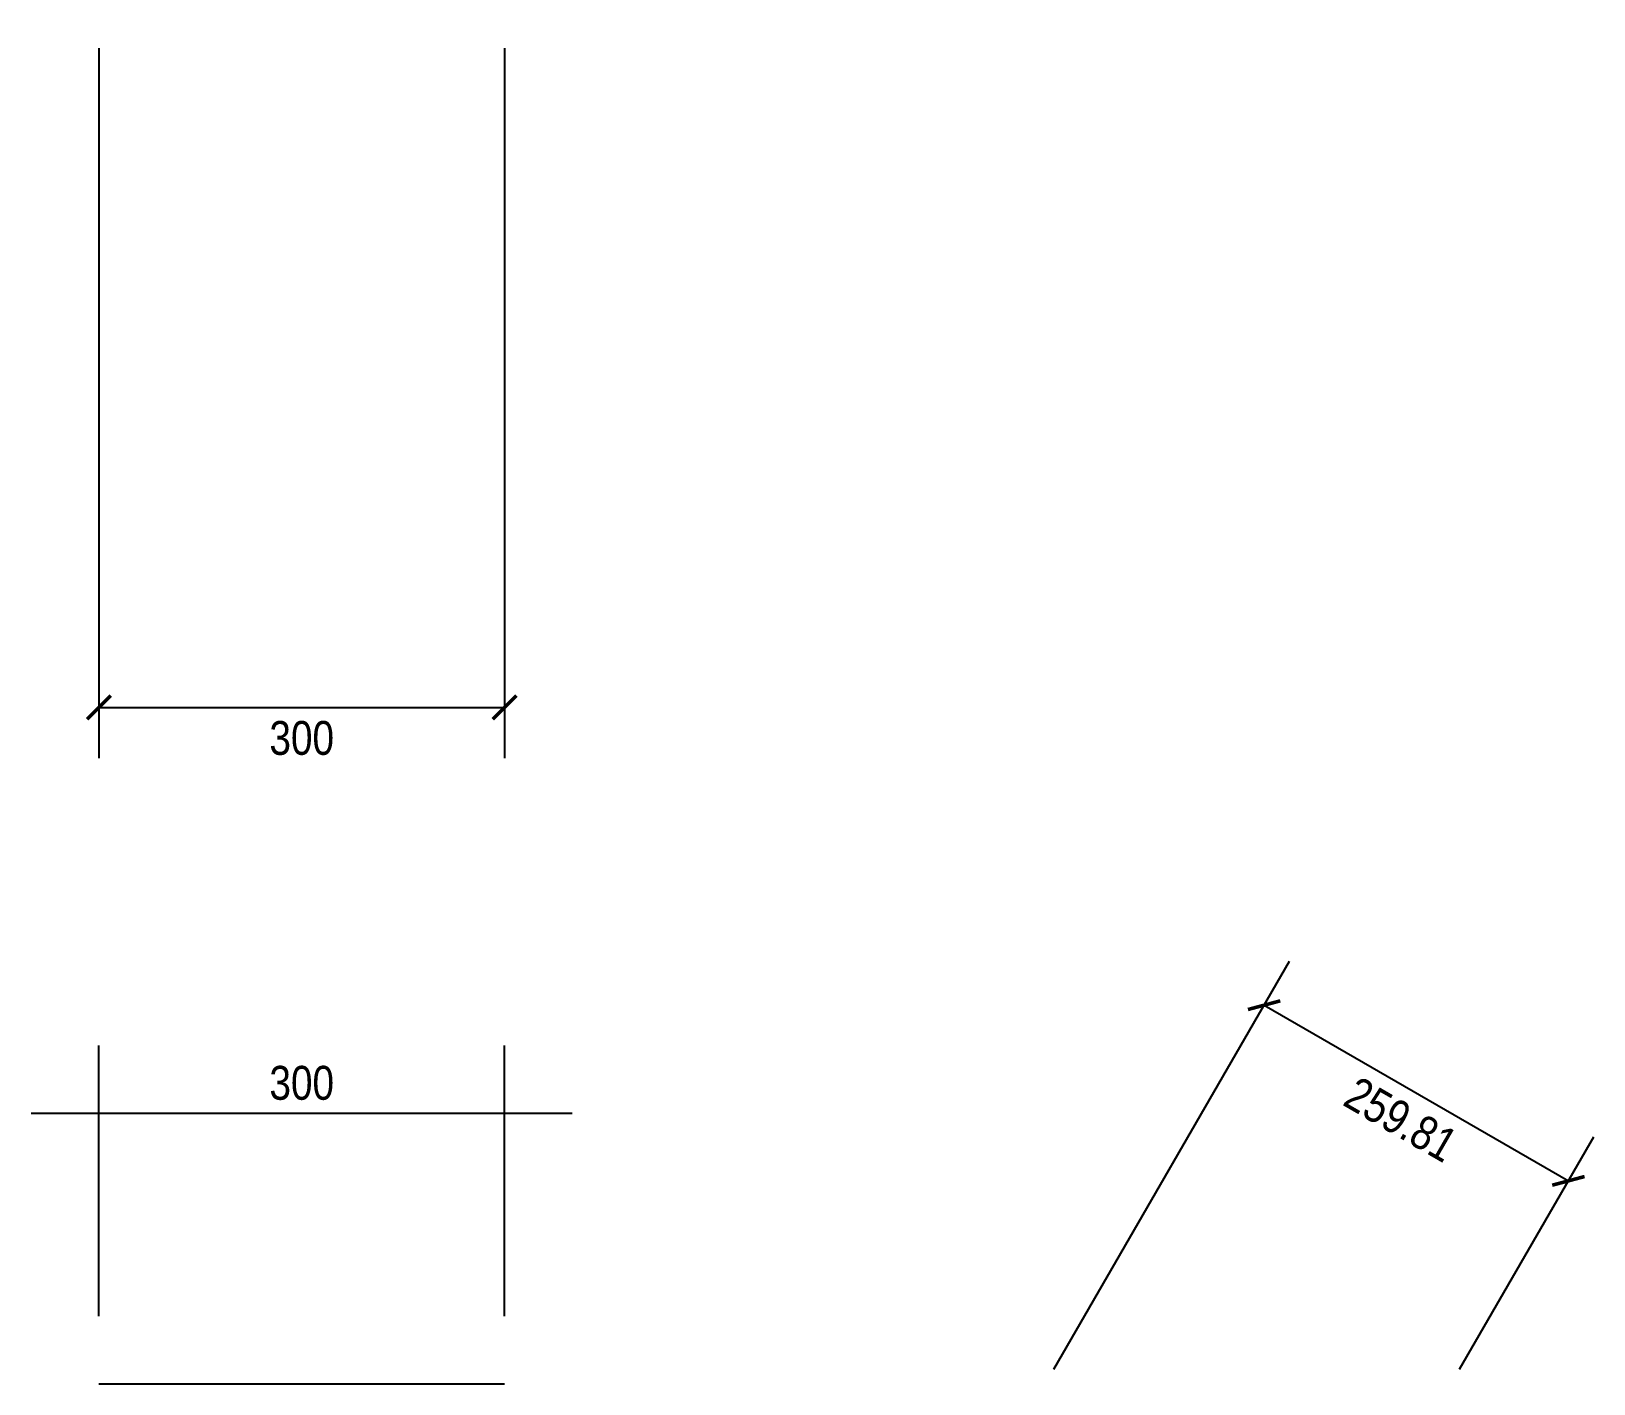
# Model space of a CAD drawing. Extents: x -0.5 to 11.1, y 0 to 10.
import ezdxf
from ezdxf.enums import TextEntityAlignment as Align

# ---------------------------------------------------------------- set-up
doc = ezdxf.new("R2010")
doc.units = 0
doc.styles.add('OpenSansCondensed-Light', font='OpenSansCondensed-Light.ttf')
doc.dimstyles.new('EZDXF', dxfattribs={"dimtxt": 0.25, "dimasz": 0.175, "dimexe": 0.375, "dimexo": 0.125, "dimgap": 0.1, "dimtad": 1, "dimlfac": 100, "dimzin": 12, "dimblk": 'ARCHTICK', "dimcen": 2.5, "dimazin": 3, "dimtfac": 0.5, "dimtmove": 0, "dimatfit": 3})

# ---------------------------------------------------------------- blocks, each defined once
blk = doc.blocks.new('*D1')
for p, q in [((0, 0.5), (0, 2.5)), ((3, 0.5), (3, 2.5)), ((-0.5, 2), (3.5, 2))]:
    blk.add_line(p, q)
at = {"layer": 'Defpoints'}
for p in [(0, 2), (0, 0), (3, 0)]:
    blk.add_point(p, dxfattribs=at)
at = {"color": 3, "style": 'OpenSansCondensed-Light'}
blk.add_text('300', height=0.25, dxfattribs=at).set_placement((1.5, 2.225), align=Align.MIDDLE_CENTER)
blk = doc.blocks.new('_NONE')
blk = doc.blocks.new('_ARCHTICK')
at = {"color": 0, "linetype": 'BYBLOCK', "const_width": 0.15}
blk.add_lwpolyline([(-0.5, -0.5), (0.5, 0.5)], dxfattribs=at)
blk = doc.blocks.new('*D2')
for p, q in [((7.062, 0.108), (8.804, 3.124)), ((10.062, 0.108), (11.054, 1.825))]:
    blk.add_line(p, q)
at = {"color": 2}
blk.add_line((8.616, 2.799), (10.866, 1.5), dxfattribs=at)
at = {"layer": 'Defpoints'}
for p in [(8.616, 2.799), (7, 0), (10, 0)]:
    blk.add_point(p, dxfattribs=at)
at = {"color": 2, "xscale": 0.175, "yscale": 0.175}
for p, rotation in [((8.616, 2.799), 150), ((10.866, 1.5), -30)]:
    blk.add_blockref('_ARCHTICK', p, dxfattribs=dict(at, rotation=rotation))
at = {"color": 4, "style": 'OpenSansCondensed-Light'}
blk.add_text('259.81', height=0.25, rotation=-30, dxfattribs=at).set_placement((9.629, 1.955), align=Align.MIDDLE_CENTER)
blk = doc.blocks.new('*D3')
for p, q in [((0, 9.875), (0, 4.625)), ((3, 9.875), (3, 4.625))]:
    blk.add_line(p, q)
at = {"color": 2}
blk.add_line((0, 5), (3, 5), dxfattribs=at)
at = {"layer": 'Defpoints'}
for p in [(0, 10), (3, 10), (0, 5)]:
    blk.add_point(p, dxfattribs=at)
at = {"color": 2, "xscale": 0.175, "yscale": 0.175, "rotation": 180}
blk.add_blockref('_ARCHTICK', (0, 5), dxfattribs=at)
at = {"color": 2, "xscale": 0.175, "yscale": 0.175}
blk.add_blockref('_ARCHTICK', (3, 5), dxfattribs=at)
at = {"color": 4, "style": 'OpenSansCondensed-Light'}
blk.add_text('300', height=0.25, dxfattribs=at).set_placement((1.5, 4.775), align=Align.MIDDLE_CENTER)

msp = doc.modelspace()

# ---------------------------------------------------------------- linework, layer by layer
msp.add_line((0, 0), (3, 0))

# ---------------------------------------------------------------- dimensions: what is measured, and where the dimension line sits
for base, p1, p2, override, picture, middle in [((0, 5), (0, 10), (3, 10), {"dimtad": 4, "dimclrd": 2, "dimclrt": 4}, '*D3', (1.5, 4.775)), ((0, 2), (0, 0), (3, 0), {"dimexe": 0.5, "dimexo": 0.5, "dimblk": 'NONE', "dimdle": 0.5, "dimclrt": 3}, '*D1', (1.5, 2.225))]:
    dim = msp.add_linear_dim(base=base, p1=p1, p2=p2, dimstyle='EZDXF', override=override)
    dim.commit()
    dim.dimension.update_dxf_attribs({"geometry": picture, "text_midpoint": middle})
dim = msp.add_linear_dim(base=(8.61603, 2.79904), p1=(7, 0), p2=(10, 0), angle=330, dimstyle='EZDXF', override={"dimtad": 4, "dimclrd": 2, "dimclrt": 4})
dim.commit()
dim.dimension.update_dxf_attribs({"geometry": '*D2', "text_midpoint": (9.62853, 1.95466)})

doc.saveas('drawing.dxf')
